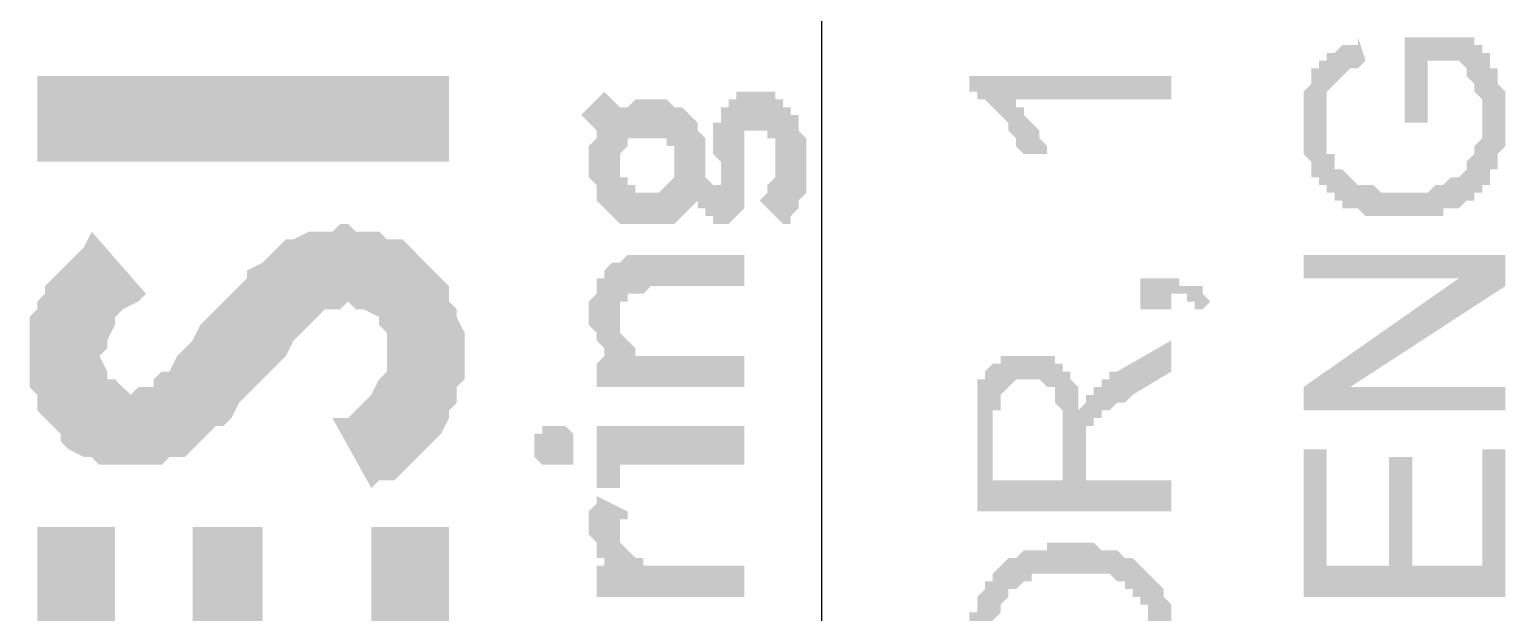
# Model space of a CAD drawing. Header units: inches. Extents: x -41599880 to -41577026, y -18110 to -4738.
# Drawn here: x -41578425 to -41577705, y -6186 to -5902 of the extents above; entities that cross this region are included whole.
import ezdxf

# ---------------------------------------------------------------- set-up
doc = ezdxf.new("R2010")
doc.units = ezdxf.units.IN
doc.header["$MEASUREMENT"] = 0
doc.layers.add('PDF_Geometry', color=40, linetype='Continuous')
doc.layers.add('PDF_Solid Fills', color=9, linetype='Continuous')

msp = doc.modelspace()

# ---------------------------------------------------------------- hatches: boundary and pattern name
at = {"layer": 'PDF_Solid Fills'}
for points in [[(-41577792.06, -5917.01), (-41577792.06, -5947.35), (-41577792.06, -5947.35), (-41577792.06, -5943.56), (-41577792.06, -5939.77), (-41577792.06, -5939.77), (-41577792.06, -5935.97), (-41577792.06, -5932.18), (-41577792.06, -5932.18), (-41577788.27, -5928.39), (-41577788.27, -5928.39), (-41577784.48, -5924.59), (-41577784.48, -5924.59), (-41577784.48, -5924.59), (-41577780.68, -5920.8), (-41577776.89, -5920.8), (-41577776.89, -5920.8), (-41577773.1, -5917.01), (-41577776.89, -5905.63), (-41577776.89, -5909.42), (-41577780.68, -5909.42), (-41577784.48, -5909.42), (-41577784.48, -5909.42), (-41577788.27, -5913.22), (-41577788.27, -5913.22), (-41577792.06, -5913.22), (-41577792.06, -5913.22)], [(-41577754.13, -5905.63), (-41577754.13, -5947.35), (-41577742.76, -5947.35), (-41577742.76, -5917.01), (-41577727.59, -5917.01), (-41577727.59, -5917.01), (-41577723.79, -5920.8), (-41577723.79, -5920.8), (-41577723.79, -5924.6), (-41577720, -5928.39), (-41577720, -5928.39), (-41577720, -5932.18), (-41577720, -5932.18), (-41577716.21, -5935.97), (-41577716.21, -5939.77), (-41577716.21, -5939.77), (-41577716.21, -5943.56), (-41577716.21, -5947.35), (-41577716.21, -5977.69), (-41577712.42, -5977.69), (-41577712.42, -5973.9), (-41577712.42, -5970.11), (-41577708.62, -5970.11), (-41577708.62, -5966.31), (-41577708.62, -5962.52), (-41577708.62, -5962.52), (-41577704.83, -5958.73), (-41577704.83, -5954.94), (-41577704.83, -5954.94), (-41577704.83, -5951.14), (-41577704.83, -5947.35), (-41577704.83, -5947.35), (-41577704.83, -5943.56), (-41577704.83, -5939.77), (-41577704.83, -5939.77), (-41577704.83, -5935.97), (-41577704.83, -5932.18), (-41577708.62, -5928.39), (-41577708.62, -5928.39), (-41577708.62, -5924.6), (-41577708.62, -5924.6), (-41577708.62, -5920.8), (-41577712.42, -5920.8), (-41577712.42, -5917.01), (-41577712.42, -5913.22), (-41577716.21, -5913.22), (-41577716.21, -5909.42), (-41577720, -5909.42), (-41577720, -5905.63)], [(-41577803.44, -5947.35), (-41577803.44, -5947.35), (-41577803.44, -5951.14), (-41577803.44, -5954.93), (-41577803.44, -5958.73), (-41577803.44, -5958.73), (-41577803.44, -5962.52), (-41577799.65, -5966.31), (-41577799.65, -5966.31), (-41577799.65, -5970.11), (-41577799.65, -5970.11), (-41577799.65, -5973.9), (-41577795.85, -5973.9), (-41577795.85, -5977.69), (-41577792.06, -5977.69), (-41577792.06, -5981.48), (-41577788.27, -5981.48), (-41577788.27, -5985.28), (-41577784.48, -5985.28), (-41577784.48, -5989.07), (-41577780.68, -5989.07), (-41577780.68, -5989.07), (-41577776.89, -5989.07), (-41577776.89, -5989.07), (-41577773.1, -5992.86), (-41577769.31, -5992.86), (-41577769.31, -5992.86), (-41577765.51, -5992.86), (-41577761.72, -5992.86), (-41577757.93, -5992.86), (-41577757.93, -5992.86), (-41577754.13, -5992.86), (-41577750.34, -5992.86), (-41577750.34, -5992.86), (-41577746.55, -5992.86), (-41577742.76, -5992.86), (-41577742.76, -5992.86), (-41577738.96, -5992.86), (-41577735.17, -5992.86), (-41577735.17, -5989.07), (-41577731.38, -5989.07), (-41577727.59, -5989.07), (-41577727.59, -5989.07), (-41577723.79, -5985.28), (-41577723.79, -5985.28), (-41577720, -5985.28), (-41577720, -5981.48), (-41577716.21, -5981.48), (-41577716.21, -5977.69), (-41577716.21, -5947.35), (-41577716.21, -5947.35), (-41577716.21, -5951.14), (-41577716.21, -5954.93), (-41577716.21, -5954.93), (-41577720, -5958.73), (-41577720, -5962.52), (-41577720, -5962.52), (-41577723.79, -5966.31), (-41577723.79, -5970.11), (-41577723.79, -5970.11), (-41577727.59, -5973.9), (-41577727.59, -5973.9), (-41577731.38, -5973.9), (-41577735.17, -5977.69), (-41577735.17, -5977.69), (-41577735.17, -5977.69), (-41577738.96, -5977.69), (-41577742.76, -5981.48), (-41577742.76, -5981.48), (-41577746.55, -5981.48), (-41577750.34, -5981.48), (-41577750.34, -5981.48), (-41577754.13, -5981.48), (-41577757.93, -5981.48), (-41577757.93, -5981.48), (-41577761.72, -5981.48), (-41577765.51, -5981.48), (-41577765.51, -5981.48), (-41577769.31, -5977.69), (-41577773.1, -5977.69), (-41577773.1, -5977.69), (-41577773.1, -5977.69), (-41577776.89, -5977.69), (-41577780.68, -5973.9), (-41577780.68, -5973.9), (-41577784.48, -5970.11), (-41577784.48, -5970.11), (-41577788.27, -5970.11), (-41577788.27, -5966.31), (-41577788.27, -5962.52), (-41577792.06, -5962.52), (-41577792.06, -5958.73), (-41577792.06, -5958.73), (-41577792.06, -5954.93), (-41577792.06, -5951.14), (-41577792.06, -5951.14), (-41577792.06, -5947.35), (-41577792.06, -5917.01), (-41577795.85, -5917.01), (-41577795.85, -5920.8), (-41577799.65, -5920.8), (-41577799.65, -5924.59), (-41577799.65, -5928.39), (-41577799.65, -5928.39), (-41577803.44, -5932.18), (-41577803.44, -5932.18), (-41577803.44, -5935.97), (-41577803.44, -5939.76), (-41577803.44, -5939.76), (-41577803.44, -5943.56)], [(-41577966.52, -5924.59), (-41577966.52, -5932.18), (-41577962.73, -5932.18), (-41577962.73, -5935.97), (-41577958.94, -5935.97), (-41577958.94, -5935.97), (-41577955.14, -5939.77), (-41577955.14, -5939.77), (-41577951.35, -5943.56), (-41577951.35, -5943.56), (-41577947.56, -5947.35), (-41577947.56, -5947.35), (-41577947.56, -5951.14), (-41577943.77, -5954.94), (-41577943.77, -5935.97), (-41577867.91, -5935.97), (-41577867.91, -5924.59)], [(-41578156.15, -5943.56), (-41578148.57, -5951.14), (-41578148.57, -5985.28), (-41578144.77, -5989.07), (-41578144.77, -5989.07), (-41578144.77, -5989.07), (-41578140.98, -5992.86), (-41578140.98, -5992.86), (-41578137.19, -5996.65), (-41578133.4, -5996.65), (-41578133.4, -5996.65), (-41578129.6, -5996.65), (-41578125.81, -5996.65), (-41578122.02, -5996.65), (-41578122.02, -5996.65), (-41578122.02, -5996.65), (-41578118.23, -5996.65), (-41578114.43, -5996.65), (-41578114.43, -5996.65), (-41578110.64, -5996.65), (-41578106.85, -5992.86), (-41578110.64, -5966.31), (-41578110.64, -5970.11), (-41578110.64, -5973.9), (-41578110.64, -5973.9), (-41578114.43, -5977.69), (-41578114.43, -5977.69), (-41578114.43, -5977.69), (-41578118.23, -5981.48), (-41578122.02, -5981.48), (-41578122.02, -5981.48), (-41578125.81, -5981.48), (-41578129.6, -5981.48), (-41578129.6, -5977.69), (-41578133.4, -5977.69), (-41578133.4, -5973.9), (-41578137.19, -5973.9), (-41578137.19, -5970.11), (-41578137.19, -5966.31), (-41578137.19, -5939.76), (-41578144.77, -5932.18)], [(-41578137.19, -5939.76), (-41578137.19, -5966.31), (-41578137.19, -5966.31), (-41578137.19, -5962.52), (-41578133.4, -5958.73), (-41578133.4, -5958.73), (-41578133.4, -5954.93), (-41578129.6, -5954.93), (-41578125.81, -5954.93), (-41578122.02, -5954.93), (-41578122.02, -5954.93), (-41578122.02, -5954.93), (-41578118.23, -5954.93), (-41578114.43, -5954.93), (-41578114.43, -5958.73), (-41578110.64, -5958.73), (-41578110.64, -5962.52), (-41578110.64, -5962.52), (-41578110.64, -5966.31), (-41578106.85, -5992.86), (-41578106.85, -5992.86), (-41578103.06, -5989.07), (-41578103.06, -5989.07), (-41578099.26, -5985.28), (-41578099.26, -5985.28), (-41578099.26, -5989.07), (-41578095.47, -5989.07), (-41578095.47, -5992.86), (-41578091.68, -5992.86), (-41578091.68, -5996.65), (-41578087.89, -5996.65), (-41578087.89, -5996.65), (-41578084.09, -5996.65), (-41578080.3, -5992.86), (-41578080.3, -5992.86), (-41578080.3, -5992.86), (-41578076.51, -5989.07), (-41578076.51, -5985.28), (-41578076.51, -5985.28), (-41578076.51, -5981.48), (-41578076.51, -5977.69), (-41578076.51, -5977.69), (-41578076.51, -5973.9), (-41578076.51, -5973.9), (-41578076.51, -5970.11), (-41578076.51, -5970.11), (-41578076.51, -5966.31), (-41578076.51, -5962.52), (-41578076.51, -5958.73), (-41578076.51, -5932.18), (-41578080.3, -5932.18), (-41578080.3, -5935.97), (-41578084.09, -5935.97), (-41578084.09, -5935.97), (-41578084.09, -5939.76), (-41578087.89, -5939.76), (-41578087.89, -5943.56), (-41578087.89, -5973.9), (-41578087.89, -5973.9), (-41578087.89, -5977.69), (-41578091.68, -5977.69), (-41578091.68, -5977.69), (-41578095.47, -5973.9), (-41578095.47, -5973.9), (-41578095.47, -5970.11), (-41578095.47, -5954.93), (-41578095.47, -5954.93), (-41578099.26, -5951.14), (-41578099.26, -5947.35), (-41578099.26, -5947.35), (-41578103.06, -5943.56), (-41578103.06, -5943.56), (-41578103.06, -5943.56), (-41578106.85, -5939.76), (-41578110.64, -5939.76), (-41578110.64, -5939.76), (-41578114.43, -5935.97), (-41578118.23, -5935.97), (-41578122.02, -5935.97), (-41578122.02, -5935.97), (-41578125.81, -5935.97), (-41578129.6, -5935.97), (-41578129.6, -5935.97), (-41578133.4, -5939.76)], [(-41578076.51, -5932.18), (-41578076.51, -5958.73), (-41578076.51, -5958.73), (-41578076.51, -5954.94), (-41578076.51, -5951.14), (-41578072.72, -5951.14), (-41578072.72, -5951.14), (-41578068.92, -5951.14), (-41578068.92, -5951.14), (-41578068.92, -5951.14), (-41578065.13, -5951.14), (-41578065.13, -5954.94), (-41578061.34, -5954.94), (-41578061.34, -5958.73), (-41578061.34, -5958.73), (-41578061.34, -5962.52), (-41578061.34, -5966.31), (-41578061.34, -5935.97), (-41578061.34, -5932.18), (-41578065.13, -5932.18), (-41578068.92, -5932.18), (-41578068.92, -5932.18), (-41578072.72, -5932.18), (-41578072.72, -5932.18)], [(-41578068.92, -5985.28), (-41578057.54, -5996.65), (-41578053.75, -5996.65), (-41578053.75, -5992.86), (-41578053.75, -5992.86), (-41578049.96, -5989.07), (-41578049.96, -5985.28), (-41578049.96, -5985.28), (-41578046.17, -5981.48), (-41578046.17, -5977.69), (-41578046.17, -5973.9), (-41578046.17, -5973.9), (-41578046.17, -5970.11), (-41578046.17, -5966.31), (-41578046.17, -5966.31), (-41578046.17, -5962.52), (-41578046.17, -5958.73), (-41578046.17, -5958.73), (-41578046.17, -5954.94), (-41578049.96, -5951.14), (-41578049.96, -5951.14), (-41578049.96, -5947.35), (-41578049.96, -5943.56), (-41578053.75, -5943.56), (-41578053.75, -5939.77), (-41578057.54, -5939.77), (-41578057.54, -5935.97), (-41578061.34, -5935.97), (-41578061.34, -5966.31), (-41578061.34, -5966.31), (-41578061.34, -5970.11), (-41578061.34, -5973.9), (-41578061.34, -5973.9), (-41578065.13, -5977.69), (-41578065.13, -5981.48), (-41578065.13, -5981.48)], [(-41577943.77, -5954.93), (-41577943.77, -5954.93), (-41577943.77, -5958.73), (-41577939.97, -5962.52), (-41577928.59, -5962.52), (-41577928.59, -5958.73), (-41577928.59, -5958.73), (-41577932.39, -5954.93), (-41577932.39, -5954.93), (-41577932.39, -5951.14), (-41577936.18, -5947.35), (-41577936.18, -5947.35), (-41577936.18, -5947.35), (-41577939.97, -5943.56), (-41577939.97, -5939.76), (-41577943.77, -5939.76), (-41577943.77, -5935.97)], [(-41578091.68, -5958.73), (-41578091.68, -5958.73), (-41578091.68, -5958.73), (-41578091.68, -5962.52), (-41578087.88, -5966.31), (-41578087.88, -5970.11), (-41578087.88, -5970.11), (-41578087.88, -5973.9), (-41578087.88, -5943.56), (-41578087.88, -5947.35), (-41578091.68, -5947.35), (-41578091.68, -5951.14), (-41578091.68, -5954.94)], [(-41578152.36, -5966.31), (-41578152.36, -5970.11), (-41578152.36, -5973.9), (-41578152.36, -5973.9), (-41578148.57, -5977.69), (-41578148.57, -5981.48), (-41578148.57, -5981.48), (-41578148.57, -5985.28), (-41578148.57, -5951.14), (-41578148.57, -5951.14), (-41578148.57, -5954.94), (-41578148.57, -5954.94), (-41578152.36, -5958.73), (-41578152.36, -5962.52)], [(-41578425.43, -6061.13), (-41578425.43, -6064.92), (-41578425.43, -6072.51), (-41578425.43, -6076.3), (-41578421.64, -6080.09), (-41578421.64, -6087.68), (-41578417.84, -6091.47), (-41578414.05, -6095.26), (-41578410.26, -6099.06), (-41578410.26, -6102.85), (-41578406.46, -6106.64), (-41578398.88, -6110.43), (-41578395.09, -6110.43), (-41578391.29, -6114.23), (-41578391.29, -6061.13), (-41578391.29, -6061.13), (-41578387.5, -6057.34), (-41578387.5, -6053.54), (-41578383.71, -6045.96), (-41578383.71, -6042.17), (-41578379.92, -6038.37), (-41578372.33, -6034.58), (-41578368.54, -6030.79), (-41578395.09, -6000.45), (-41578395.09, -6000.45), (-41578398.88, -6008.03), (-41578402.67, -6011.83), (-41578406.46, -6015.62), (-41578410.26, -6019.41), (-41578414.05, -6023.2), (-41578417.84, -6027), (-41578417.84, -6030.79), (-41578421.64, -6034.58), (-41578421.64, -6038.37), (-41578425.43, -6042.17), (-41578425.43, -6049.75), (-41578425.43, -6053.54)], [(-41578391.29, -6114.23), (-41578387.5, -6114.23), (-41578379.92, -6114.23), (-41578376.12, -6114.23), (-41578372.33, -6114.23), (-41578368.54, -6114.23), (-41578360.95, -6114.23), (-41578357.16, -6110.43), (-41578349.58, -6110.43), (-41578345.78, -6106.64), (-41578345.78, -6106.64), (-41578341.99, -6102.85), (-41578338.2, -6099.06), (-41578334.41, -6095.26), (-41578330.61, -6095.26), (-41578326.82, -6091.47), (-41578323.03, -6083.88), (-41578319.23, -6080.09), (-41578315.44, -6076.3), (-41578307.86, -6068.71), (-41578304.06, -6064.92), (-41578300.27, -6061.13), (-41578296.48, -6053.54), (-41578292.69, -6049.75), (-41578288.89, -6045.96), (-41578285.1, -6042.17), (-41578285.1, -6042.17), (-41578281.31, -6038.37), (-41578273.72, -6038.37), (-41578269.93, -6034.58), (-41578266.14, -6038.37), (-41578262.35, -6038.37), (-41578254.76, -6042.17), (-41578254.76, -6045.96), (-41578250.97, -6049.75), (-41578250.97, -6053.54), (-41578250.97, -6061.13), (-41578250.97, -6004.24), (-41578254.76, -6000.45), (-41578258.55, -6000.45), (-41578266.14, -6000.45), (-41578269.93, -5996.65), (-41578273.72, -5996.65), (-41578277.52, -6000.45), (-41578285.1, -6000.45), (-41578288.89, -6000.45), (-41578296.48, -6004.24), (-41578296.48, -6004.24), (-41578300.27, -6004.24), (-41578304.06, -6008.03), (-41578307.86, -6011.82), (-41578311.65, -6015.62), (-41578319.23, -6019.41), (-41578319.23, -6019.41), (-41578319.23, -6023.2), (-41578323.03, -6027), (-41578326.82, -6030.79), (-41578330.61, -6034.58), (-41578334.41, -6038.37), (-41578341.99, -6045.96), (-41578345.78, -6053.54), (-41578349.58, -6057.34), (-41578353.37, -6061.13), (-41578357.16, -6068.71), (-41578360.95, -6068.71), (-41578364.75, -6072.51), (-41578364.75, -6076.3), (-41578372.33, -6076.3), (-41578376.12, -6080.09), (-41578379.92, -6076.3), (-41578383.71, -6072.51), (-41578387.5, -6072.51), (-41578387.5, -6068.71), (-41578391.29, -6061.13)], [(-41578277.52, -6091.47), (-41578258.55, -6125.6), (-41578254.76, -6121.81), (-41578247.18, -6121.81), (-41578243.38, -6118.02), (-41578239.59, -6114.23), (-41578235.8, -6110.43), (-41578232, -6106.64), (-41578228.21, -6102.85), (-41578224.42, -6099.05), (-41578224.42, -6099.05), (-41578220.63, -6091.47), (-41578220.63, -6087.68), (-41578216.83, -6083.88), (-41578216.83, -6076.3), (-41578213.04, -6072.51), (-41578213.04, -6064.92), (-41578213.04, -6061.13), (-41578213.04, -6053.54), (-41578213.04, -6049.75), (-41578216.83, -6042.17), (-41578216.83, -6038.37), (-41578220.63, -6034.58), (-41578220.63, -6026.99), (-41578224.42, -6023.2), (-41578228.21, -6019.41), (-41578232, -6015.62), (-41578232, -6015.62), (-41578235.8, -6011.82), (-41578239.59, -6008.03), (-41578243.38, -6004.24), (-41578250.97, -6004.24), (-41578250.97, -6061.13), (-41578250.97, -6061.13), (-41578250.97, -6064.92), (-41578250.97, -6068.71), (-41578254.76, -6072.51), (-41578258.55, -6080.09), (-41578262.35, -6083.88), (-41578266.14, -6087.68), (-41578269.93, -6091.47)], [(-41578152.36, -6038.37), (-41578152.36, -6042.17), (-41578152.36, -6045.96), (-41578152.36, -6045.96), (-41578148.57, -6049.75), (-41578148.57, -6053.54), (-41578148.57, -6053.54), (-41578144.77, -6057.34), (-41578144.77, -6057.34), (-41578144.77, -6061.13), (-41578140.98, -6015.62), (-41578144.77, -6019.41), (-41578144.77, -6019.41), (-41578144.77, -6023.2), (-41578148.57, -6023.2), (-41578148.57, -6027), (-41578148.57, -6027), (-41578148.57, -6030.79), (-41578152.36, -6034.58)], [(-41578148.57, -6064.92), (-41578148.57, -6076.3), (-41578076.51, -6076.3), (-41578076.51, -6061.13), (-41578129.6, -6061.13), (-41578129.6, -6057.34), (-41578129.6, -6057.34), (-41578133.4, -6053.54), (-41578133.4, -6053.54), (-41578137.19, -6049.75), (-41578137.19, -6045.96), (-41578137.19, -6045.96), (-41578137.19, -6015.62), (-41578140.98, -6015.62), (-41578140.98, -6015.62), (-41578144.77, -6061.13)], [(-41578137.19, -6015.62), (-41578137.19, -6045.96), (-41578137.19, -6042.17), (-41578137.19, -6038.37), (-41578137.19, -6034.58), (-41578133.4, -6034.58), (-41578133.4, -6030.79), (-41578133.4, -6030.79), (-41578129.6, -6030.79), (-41578129.6, -6030.79), (-41578125.81, -6030.79), (-41578122.02, -6026.99), (-41578118.23, -6026.99), (-41578076.51, -6026.99), (-41578076.51, -6011.82), (-41578122.02, -6011.82), (-41578122.02, -6011.82), (-41578125.81, -6011.82), (-41578129.6, -6011.82), (-41578133.4, -6011.82), (-41578133.4, -6011.82)], [(-41577803.44, -6011.82), (-41577803.44, -6023.2), (-41577727.59, -6023.2), (-41577704.83, -6027), (-41577704.83, -6011.82)], [(-41577883.08, -6023.2), (-41577883.08, -6038.37), (-41577867.91, -6038.37), (-41577867.91, -6030.79), (-41577867.91, -6030.79), (-41577864.12, -6030.79), (-41577860.33, -6030.79), (-41577860.33, -6034.58), (-41577856.54, -6034.58), (-41577856.54, -6038.37), (-41577852.74, -6038.37), (-41577848.95, -6034.58), (-41577848.95, -6034.58), (-41577852.74, -6030.79), (-41577852.74, -6030.79), (-41577852.74, -6026.99), (-41577856.54, -6026.99), (-41577856.54, -6026.99), (-41577860.33, -6026.99), (-41577864.12, -6026.99), (-41577864.12, -6023.2), (-41577867.91, -6023.2)], [(-41577913.43, -6087.68), (-41577909.63, -6110.43), (-41577909.63, -6106.64), (-41577909.63, -6102.85), (-41577909.63, -6102.85), (-41577909.63, -6099.06), (-41577909.63, -6099.06), (-41577909.63, -6095.26), (-41577905.84, -6095.26), (-41577905.84, -6095.26), (-41577905.84, -6091.47), (-41577902.05, -6091.47), (-41577902.05, -6087.68), (-41577898.25, -6087.68), (-41577898.25, -6087.68), (-41577894.46, -6083.88), (-41577894.46, -6083.88), (-41577890.67, -6083.88), (-41577886.88, -6080.09), (-41577867.91, -6068.71), (-41577867.91, -6053.54), (-41577894.46, -6068.71), (-41577894.46, -6068.71), (-41577898.25, -6068.71), (-41577898.25, -6072.51), (-41577902.05, -6072.51), (-41577902.05, -6076.3), (-41577905.84, -6076.3), (-41577905.84, -6080.09), (-41577909.63, -6080.09), (-41577909.63, -6080.09), (-41577909.63, -6083.88)], [(-41577962.73, -6095.26), (-41577962.73, -6136.98), (-41577867.91, -6136.98), (-41577867.91, -6121.81), (-41577909.63, -6121.81), (-41577909.63, -6110.43), (-41577913.42, -6087.68), (-41577913.42, -6083.89), (-41577913.42, -6080.09), (-41577913.42, -6080.09), (-41577913.42, -6076.3), (-41577917.22, -6072.51), (-41577917.22, -6072.51), (-41577917.22, -6068.71), (-41577921.01, -6068.71), (-41577921.01, -6064.92), (-41577921.01, -6064.92), (-41577921.01, -6121.81), (-41577955.14, -6121.81), (-41577955.14, -6091.47), (-41577955.14, -6064.92), (-41577958.94, -6068.71), (-41577958.94, -6068.71), (-41577958.94, -6072.51), (-41577962.73, -6072.51), (-41577962.73, -6076.3), (-41577962.73, -6076.3), (-41577962.73, -6080.09), (-41577962.73, -6080.09), (-41577962.73, -6083.89), (-41577962.73, -6087.68), (-41577962.73, -6091.47)], [(-41577955.14, -6064.92), (-41577955.14, -6091.47), (-41577955.14, -6091.47), (-41577955.14, -6087.68), (-41577951.35, -6087.68), (-41577951.35, -6083.88), (-41577951.35, -6080.09), (-41577951.35, -6080.09), (-41577947.56, -6076.3), (-41577947.56, -6076.3), (-41577947.56, -6076.3), (-41577943.77, -6072.51), (-41577939.97, -6072.51), (-41577939.97, -6072.51), (-41577936.18, -6072.51), (-41577936.18, -6072.51), (-41577932.39, -6072.51), (-41577928.6, -6076.3), (-41577928.6, -6076.3), (-41577924.8, -6076.3), (-41577924.8, -6080.09), (-41577924.8, -6083.88), (-41577924.8, -6083.88), (-41577924.8, -6083.88), (-41577921.01, -6087.68), (-41577921.01, -6091.47), (-41577921.01, -6091.47), (-41577921.01, -6095.26), (-41577921.01, -6121.81), (-41577921.01, -6064.92), (-41577924.8, -6064.92), (-41577924.8, -6061.13), (-41577928.6, -6061.13), (-41577928.6, -6061.13), (-41577932.39, -6061.13), (-41577936.18, -6061.13), (-41577939.97, -6061.13), (-41577939.97, -6061.13), (-41577943.77, -6061.13), (-41577943.77, -6061.13), (-41577947.56, -6061.13), (-41577951.35, -6061.13), (-41577951.35, -6064.92)], [(-41577803.44, -6076.3), (-41577803.44, -6087.68), (-41577704.83, -6087.68), (-41577704.83, -6076.3), (-41577780.68, -6076.3)], [(-41578178.91, -6106.64), (-41578178.91, -6106.64), (-41578178.91, -6110.43), (-41578175.12, -6114.23), (-41578175.12, -6114.23), (-41578171.32, -6114.23), (-41578167.53, -6114.23), (-41578167.53, -6114.23), (-41578163.74, -6114.23), (-41578159.95, -6114.23), (-41578159.95, -6110.43), (-41578159.95, -6106.64), (-41578159.95, -6106.64), (-41578159.95, -6102.85), (-41578159.95, -6099.06), (-41578159.95, -6099.06), (-41578163.74, -6095.26), (-41578167.53, -6095.26), (-41578167.53, -6095.26), (-41578171.32, -6095.26), (-41578175.12, -6095.26), (-41578175.12, -6099.06), (-41578178.91, -6099.06), (-41578178.91, -6102.85)], [(-41578148.57, -6095.26), (-41578148.57, -6125.6), (-41578137.19, -6125.6), (-41578137.19, -6114.23), (-41578076.51, -6114.23), (-41578076.51, -6095.26)], [(-41577803.44, -6106.64), (-41577803.44, -6178.7), (-41577704.83, -6178.7), (-41577704.83, -6106.64), (-41577716.21, -6106.64), (-41577716.21, -6163.53), (-41577750.34, -6163.53), (-41577750.34, -6110.43), (-41577761.72, -6110.43), (-41577761.72, -6163.53), (-41577792.06, -6163.53), (-41577792.06, -6106.64)], [(-41578152.36, -6144.57), (-41578152.36, -6144.57), (-41578152.36, -6148.36), (-41578148.57, -6152.15), (-41578148.57, -6155.94), (-41578148.57, -6155.94), (-41578148.57, -6159.74), (-41578144.77, -6159.74), (-41578144.77, -6163.53), (-41578137.19, -6148.36), (-41578137.19, -6144.57), (-41578137.19, -6140.77), (-41578133.4, -6140.77), (-41578133.4, -6136.98), (-41578148.57, -6129.4), (-41578148.57, -6133.19), (-41578148.57, -6133.19), (-41578152.36, -6136.98), (-41578152.36, -6140.77)], [(-41578421.64, -6144.57), (-41578421.64, -6254.55), (-41578220.63, -6254.55), (-41578220.63, -6144.57), (-41578258.55, -6144.57), (-41578258.55, -6216.63), (-41578311.65, -6216.63), (-41578311.65, -6144.57), (-41578345.78, -6144.57), (-41578345.78, -6216.63), (-41578383.71, -6216.63), (-41578383.71, -6144.57)], [(-41578148.57, -6163.53), (-41578148.57, -6178.7), (-41578076.51, -6178.7), (-41578076.51, -6163.53), (-41578118.23, -6163.53), (-41578118.23, -6163.53), (-41578122.02, -6163.53), (-41578125.81, -6163.53), (-41578125.81, -6159.74), (-41578129.6, -6159.74), (-41578129.6, -6159.74), (-41578133.4, -6155.94), (-41578133.4, -6155.94), (-41578137.19, -6152.15), (-41578137.19, -6148.36), (-41578137.19, -6148.36), (-41578144.77, -6163.53)], [(-41577966.52, -6197.66), (-41577966.52, -6197.66), (-41577966.52, -6201.45), (-41577966.52, -6205.25), (-41577966.52, -6209.04), (-41577966.52, -6209.04), (-41577962.73, -6212.83), (-41577962.73, -6216.63), (-41577962.73, -6216.63), (-41577962.73, -6220.42), (-41577958.94, -6220.42), (-41577958.94, -6224.21), (-41577958.94, -6228), (-41577955.14, -6228), (-41577955.14, -6197.66), (-41577955.14, -6197.66), (-41577955.14, -6193.87), (-41577955.14, -6190.08), (-41577955.14, -6190.08), (-41577951.35, -6186.28), (-41577951.35, -6182.49), (-41577951.35, -6182.49), (-41577947.56, -6178.7), (-41577947.56, -6178.7), (-41577947.56, -6174.91), (-41577943.77, -6174.91), (-41577939.97, -6171.11), (-41577939.97, -6171.11), (-41577936.18, -6171.11), (-41577936.18, -6167.32), (-41577932.39, -6167.32), (-41577928.6, -6167.32), (-41577928.6, -6167.32), (-41577924.8, -6167.32), (-41577921.01, -6167.32), (-41577921.01, -6167.32), (-41577917.22, -6167.32), (-41577913.42, -6167.32), (-41577909.63, -6167.32), (-41577909.63, -6167.32), (-41577905.84, -6167.32), (-41577902.05, -6167.32), (-41577902.05, -6167.32), (-41577898.25, -6167.32), (-41577894.46, -6171.11), (-41577894.46, -6171.11), (-41577890.67, -6171.11), (-41577890.67, -6174.91), (-41577886.88, -6174.91), (-41577886.88, -6174.91), (-41577886.88, -6178.7), (-41577883.08, -6178.7), (-41577883.08, -6182.49), (-41577879.29, -6182.49), (-41577879.29, -6186.28), (-41577879.29, -6190.08), (-41577879.29, -6190.08), (-41577879.29, -6193.87), (-41577879.29, -6197.66), (-41577879.29, -6197.66), (-41577879.29, -6167.32), (-41577879.29, -6167.32), (-41577883.08, -6163.53), (-41577883.08, -6163.53), (-41577886.88, -6159.74), (-41577886.88, -6159.74), (-41577890.67, -6159.74), (-41577890.67, -6159.74), (-41577894.46, -6155.94), (-41577894.46, -6155.94), (-41577898.25, -6155.94), (-41577902.05, -6155.94), (-41577902.05, -6155.94), (-41577905.84, -6152.15), (-41577909.63, -6152.15), (-41577909.63, -6152.15), (-41577913.42, -6152.15), (-41577917.22, -6152.15), (-41577917.22, -6152.15), (-41577921.01, -6152.15), (-41577921.01, -6152.15), (-41577924.8, -6152.15), (-41577928.6, -6152.15), (-41577928.6, -6155.94), (-41577932.39, -6155.94), (-41577936.18, -6155.94), (-41577936.18, -6155.94), (-41577939.97, -6155.94), (-41577943.77, -6159.74), (-41577943.77, -6159.74), (-41577943.77, -6159.74), (-41577947.56, -6159.74), (-41577951.35, -6163.53), (-41577951.35, -6163.53), (-41577955.14, -6167.32), (-41577955.14, -6167.32), (-41577955.14, -6171.11), (-41577958.94, -6171.11), (-41577958.94, -6174.91), (-41577958.94, -6174.91), (-41577962.73, -6178.7), (-41577962.73, -6182.49), (-41577962.73, -6182.49), (-41577962.73, -6186.28), (-41577966.52, -6186.28), (-41577966.52, -6190.08), (-41577966.52, -6193.87)], [(-41577955.14, -6228), (-41577955.14, -6231.8), (-41577951.35, -6231.8), (-41577951.35, -6231.8), (-41577951.35, -6235.59), (-41577947.56, -6235.59), (-41577947.56, -6235.59), (-41577943.77, -6239.38), (-41577939.97, -6239.38), (-41577939.97, -6239.38), (-41577936.18, -6243.17), (-41577936.18, -6243.17), (-41577932.39, -6243.17), (-41577928.6, -6243.17), (-41577928.6, -6243.17), (-41577924.8, -6243.17), (-41577921.01, -6243.17), (-41577917.22, -6243.17), (-41577913.43, -6243.17), (-41577913.43, -6243.17), (-41577913.43, -6243.17), (-41577909.63, -6243.17), (-41577905.84, -6243.17), (-41577902.05, -6243.17), (-41577902.05, -6243.17), (-41577898.25, -6243.17), (-41577894.46, -6243.17), (-41577894.46, -6239.38), (-41577890.67, -6239.38), (-41577890.67, -6239.38), (-41577886.88, -6239.38), (-41577886.88, -6235.59), (-41577883.08, -6235.59), (-41577883.08, -6231.8), (-41577879.29, -6231.8), (-41577879.29, -6228), (-41577875.5, -6228), (-41577875.5, -6224.21), (-41577871.71, -6224.21), (-41577871.71, -6220.42), (-41577871.71, -6220.42), (-41577871.71, -6216.63), (-41577867.91, -6212.83), (-41577867.91, -6212.83), (-41577867.91, -6209.04), (-41577867.91, -6205.25), (-41577867.91, -6205.25), (-41577867.91, -6201.46), (-41577867.91, -6197.66), (-41577867.91, -6197.66), (-41577867.91, -6193.87), (-41577867.91, -6193.87), (-41577867.91, -6190.08), (-41577867.91, -6186.29), (-41577867.91, -6186.29), (-41577867.91, -6182.49), (-41577871.71, -6178.7), (-41577871.71, -6178.7), (-41577871.71, -6174.91), (-41577871.71, -6174.91), (-41577875.5, -6171.11), (-41577875.5, -6171.11), (-41577879.29, -6167.32), (-41577879.29, -6197.66), (-41577879.29, -6197.66), (-41577879.29, -6201.46), (-41577879.29, -6205.25), (-41577879.29, -6205.25), (-41577879.29, -6209.04), (-41577879.29, -6212.83), (-41577883.08, -6212.83), (-41577883.08, -6216.63), (-41577883.08, -6216.63), (-41577886.88, -6220.42), (-41577886.88, -6220.42), (-41577886.88, -6224.21), (-41577890.67, -6224.21), (-41577890.67, -6224.21), (-41577894.46, -6228), (-41577898.25, -6228), (-41577898.25, -6228), (-41577902.05, -6228), (-41577902.05, -6231.8), (-41577905.84, -6231.8), (-41577909.63, -6231.8), (-41577913.43, -6231.8), (-41577913.43, -6231.8), (-41577917.22, -6231.8), (-41577921.01, -6231.8), (-41577924.8, -6231.8), (-41577928.6, -6231.8), (-41577928.6, -6231.8), (-41577932.39, -6228), (-41577936.18, -6228), (-41577936.18, -6228), (-41577939.97, -6228), (-41577939.97, -6224.21), (-41577943.77, -6224.21), (-41577943.77, -6224.21), (-41577947.56, -6220.42), (-41577947.56, -6220.42), (-41577947.56, -6216.63), (-41577951.35, -6216.63), (-41577951.35, -6212.83), (-41577951.35, -6212.83), (-41577955.14, -6209.04), (-41577955.14, -6205.25), (-41577955.14, -6205.25), (-41577955.14, -6201.46), (-41577955.14, -6197.66)]]:
    msp.add_hatch(color=7, dxfattribs=at).paths.add_polyline_path(points)

# ---------------------------------------------------------------- linework, layer by layer
at = {"layer": 'PDF_Geometry', "color": 7, "lineweight": 25}
msp.add_lwpolyline([(-41578038.58, -7585.76), (-41578038.58, -5173.66)], dxfattribs=at)
at = {"layer": 'PDF_Solid Fills', "color": 7, "lineweight": 13}
for points in [[(-41578421.64, -5966.31), (-41578421.64, -5924.59), (-41578220.63, -5966.31), (-41578220.63, -5924.59)], [(-41577803.44, -6076.3), (-41577780.68, -6076.3), (-41577727.59, -6023.2), (-41577704.83, -6027)]]:
    msp.add_solid(points, dxfattribs=at)

doc.saveas('drawing.dxf')
